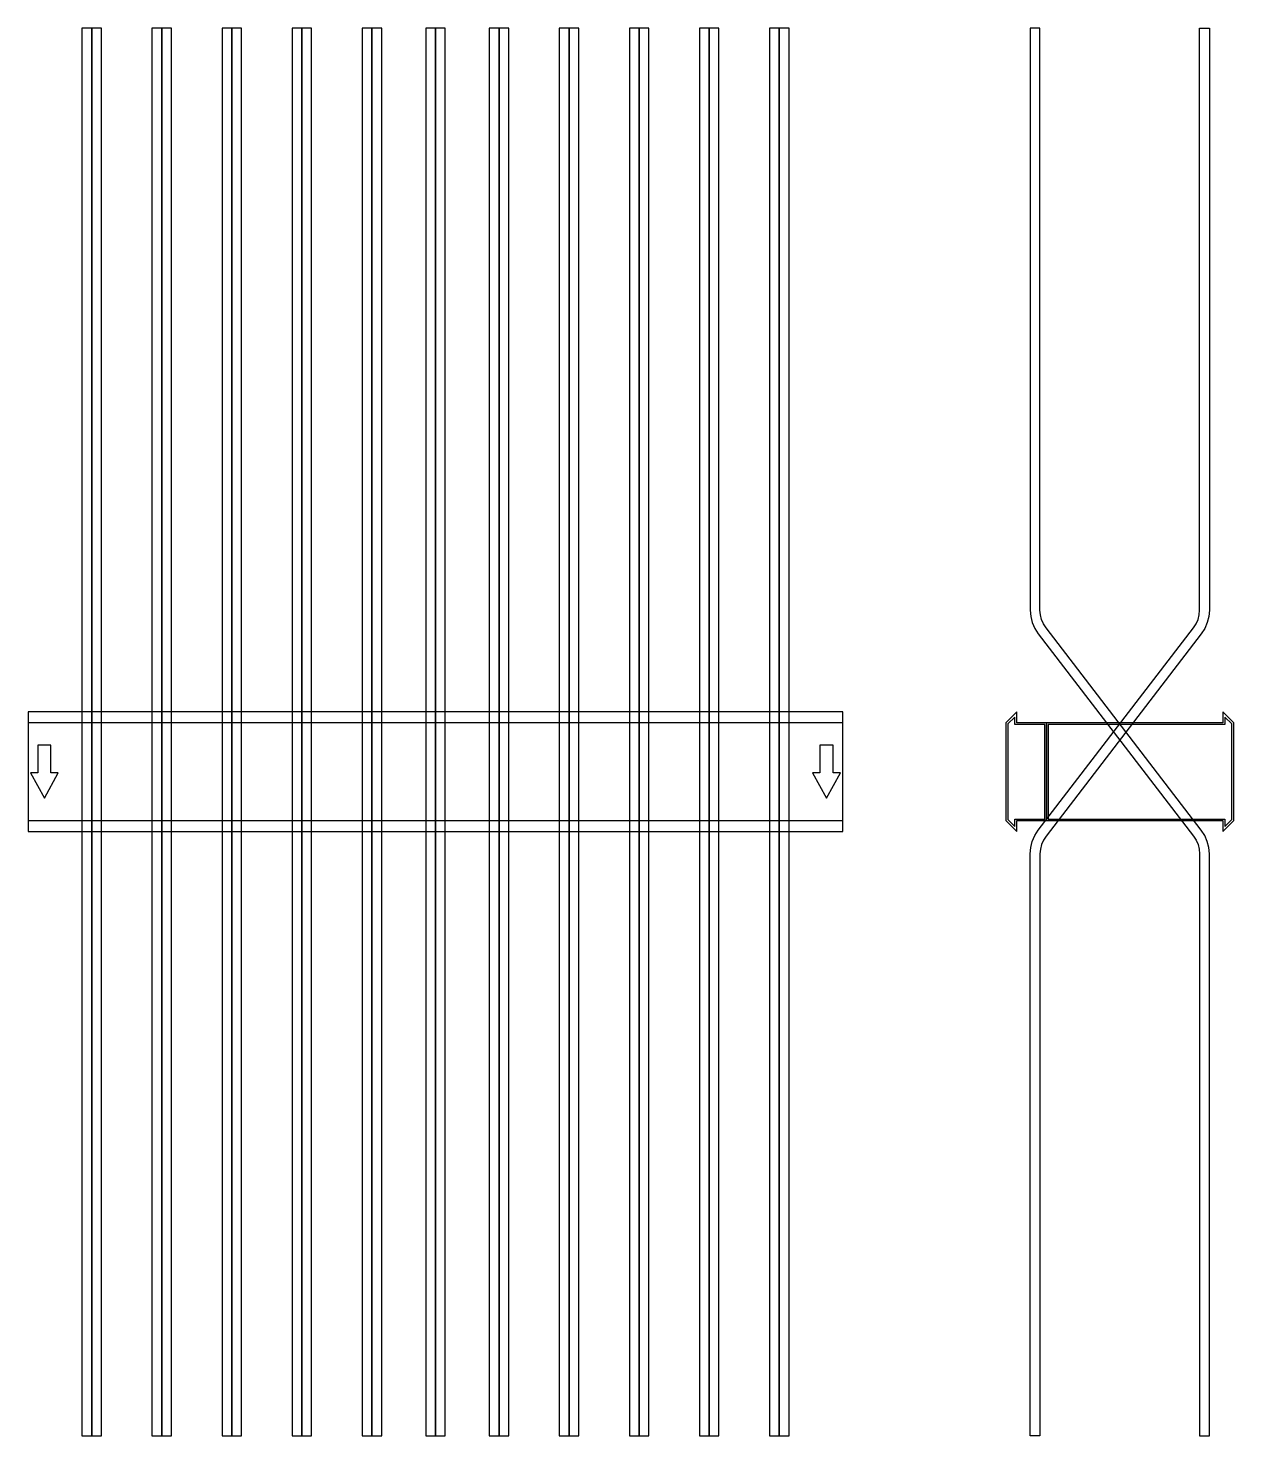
# Model space of a CAD drawing. Extents: x 0 to 1480, y -815 to 913.
import ezdxf

# ---------------------------------------------------------------- set-up
doc = ezdxf.new("R2010")
doc.units = 0
doc.layers.add('Halfen', color=7, linetype='CONTINUOUS')

msp = doc.modelspace()

# ---------------------------------------------------------------- linework, layer by layer
at = {"layer": 'Halfen', "color": 7}
for points in [[(78, -815.455), (78, 913.129), (66, 913.129), (66, -815.455)], [(90, -815.455), (90, 913.129), (78, 913.129), (78, -815.455)], [(164, -815.455), (164, 913.129), (152, 913.129), (152, -815.455)], [(176, -815.455), (176, 913.129), (164, 913.129), (164, -815.455)], [(250, -815.455), (250, 913.129), (238, 913.129), (238, -815.455)], [(262, -815.455), (262, 913.129), (250, 913.129), (250, -815.455)], [(336, -815.455), (336, 913.129), (324, 913.129), (324, -815.455)], [(348, -815.455), (348, 913.129), (336, 913.129), (336, -815.455)], [(422, -815.455), (422, 913.129), (410, 913.129), (410, -815.455)], [(434, -815.455), (434, 913.129), (422, 913.129), (422, -815.455)], [(500, -815.455), (500, 913.129), (488, 913.129), (488, -815.455)], [(512, -815.455), (512, 913.129), (500, 913.129), (500, -815.455)], [(578, -815.455), (578, 913.129), (566, 913.129), (566, -815.455)], [(590, -815.455), (590, 913.129), (578, 913.129), (578, -815.455)], [(664, -815.455), (664, 913.129), (652, 913.129), (652, -815.455)], [(676, -815.455), (676, 913.129), (664, 913.129), (664, -815.455)], [(750, -815.455), (750, 913.129), (738, 913.129), (738, -815.455)], [(762, -815.455), (762, 913.129), (750, 913.129), (750, -815.455)], [(836, -815.455), (836, 913.129), (824, 913.129), (824, -815.455)], [(848, -815.455), (848, 913.129), (836, 913.129), (836, -815.455)], [(922, -815.455), (922, 913.129), (910, 913.129), (910, -815.455)], [(934, -815.455), (934, 913.129), (922, 913.129), (922, -815.455)], [(1450, -815.455), (1450, -100.956), (1449.359, -93.137), (1447.453, -85.527), (1444.332, -78.329), (1440.081, -71.735), (1249.439, 176.714), (1246.251, 181.659), (1243.911, 187.057), (1242.481, 192.765), (1242, 198.629), (1242, 252.129), (1242, 913.129), (1230, 913.129), (1230, 252.129), (1230, 198.629), (1230.641, 190.81), (1232.547, 183.2), (1235.668, 176.002), (1239.919, 169.409), (1430.561, -79.04), (1433.749, -83.986), (1436.089, -89.384), (1437.519, -95.092), (1438, -100.956), (1438, -815.455)], [(1230, -815.455), (1230, -100.956), (1230.641, -93.137), (1232.547, -85.527), (1235.668, -78.329), (1239.919, -71.735), (1430.561, 176.714), (1433.749, 181.659), (1436.089, 187.057), (1437.519, 192.765), (1438, 198.629), (1438, 252.129), (1438, 913.129), (1450, 913.129), (1450, 252.129), (1450, 198.629), (1449.359, 190.81), (1447.453, 183.2), (1444.332, 176.002), (1440.081, 169.409), (1249.439, -79.04), (1246.251, -83.986), (1243.911, -89.384), (1242.481, -95.092), (1242, -100.956), (1242, -815.455)], [(0, -73.5), (1000, -73.5), (1000, 73.5), (0, 73.5)], [(1250, -60), (1250, 60), (1213.5, 60), (1213.5, 73.5), (1200, 60), (1200, -60), (1213.5, -73.5), (1213.5, -60)], [(1480, -60), (1480, 60), (1466.5, 73.5), (1466.5, 60), (1250, 60), (1250, -60), (1466.5, -60), (1466.5, -73.5)], [(0, -60), (1000, -60), (1000, 60), (0, 60)], [(1248, -58), (1248, 58), (1211, 58), (1211, 67.25), (1202.5, 58.75), (1202.5, -58.75), (1211, -67.25), (1211, -58)], [(1477.5, -58.75), (1477.5, 58.75), (1469, 67.25), (1469, 58), (1252, 58), (1252, -58), (1469, -58), (1469, -67.25)], [(20, -32.5), (37, -1.5), (28, -1.5), (28, 32.5), (12, 32.5), (12, -1.5), (3, -1.5)], [(980, -32.5), (997, -1.5), (988, -1.5), (988, 32.5), (972, 32.5), (972, -1.5), (963, -1.5)]]:
    msp.add_lwpolyline(points, close=True, dxfattribs=at)

doc.saveas('drawing.dxf')
